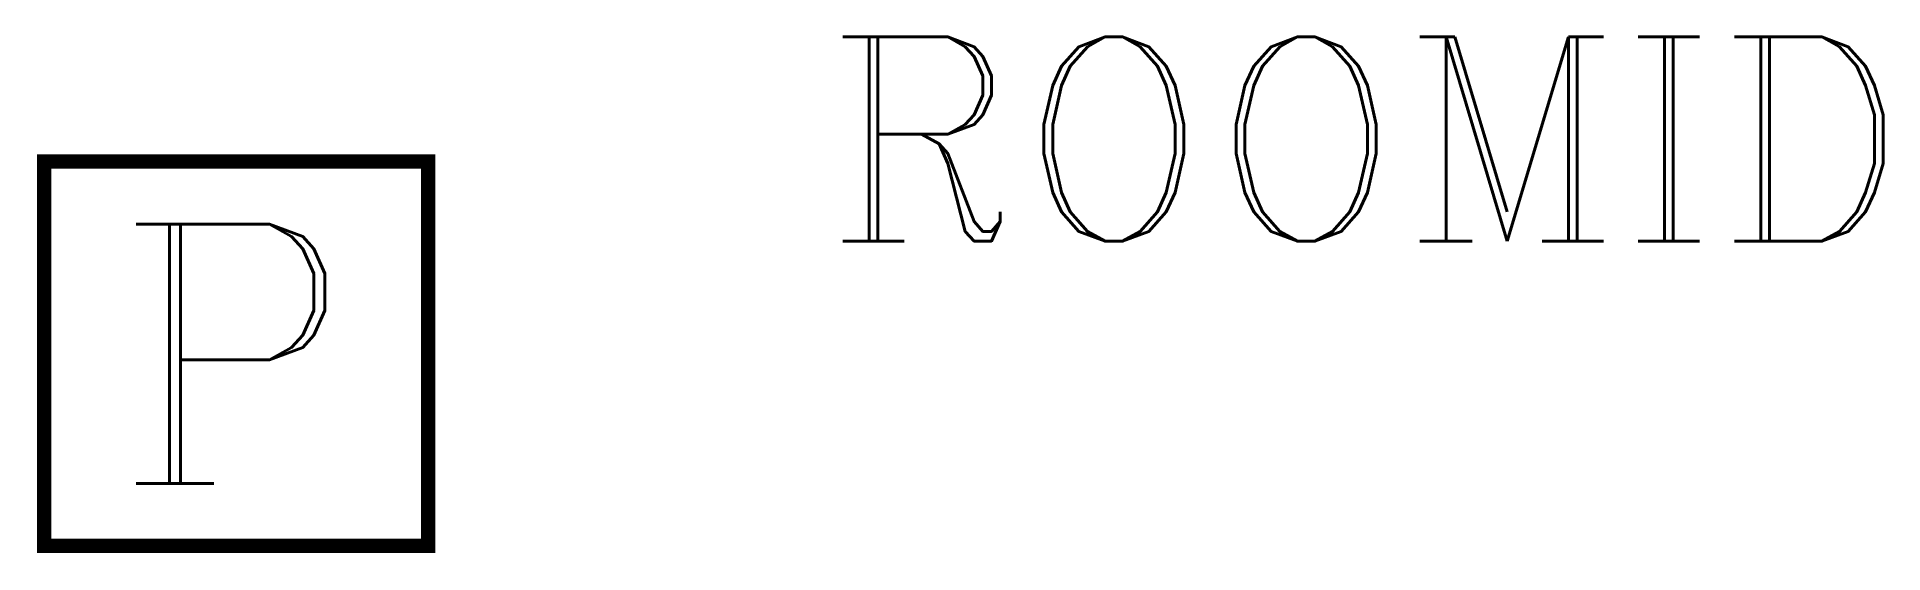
# Model space of a CAD drawing. Header units: inches. Extents: x -10.4 to 85.8, y -10.4 to 16.5.
import ezdxf

# ---------------------------------------------------------------- set-up
doc = ezdxf.new("R2010")
doc.units = ezdxf.units.IN
doc.header["$LTSCALE"] = 48
doc.header["$MEASUREMENT"] = 0
doc.styles.add('WSNotes', font='complex.shx', dxfattribs={"height": 18})

msp = doc.modelspace()

# ---------------------------------------------------------------- texts
at = {"style": 'WSNotes', "flags": 1}
msp.add_attdef('ROOMID', (30.7, 5.861), '', height=10.625, dxfattribs=at)

# ---------------------------------------------------------------- wipeouts: each hides what was drawn before it
at = {"linetype": 'Continuous'}
msp.add_wipeout([(10, -10), (-10, -10), (-10, 10), (10, 10)], dxfattribs=at)

# ---------------------------------------------------------------- next in the draw order: linework, layer by layer
at = {"linetype": 'Continuous', "const_width": 0.75}
msp.add_lwpolyline([(-10, 10), (10, 10), (10, -10), (-10, -10)], close=True, dxfattribs=at)

# ---------------------------------------------------------------- next in the draw order: texts
at = {"insert": (0, 0), "char_height": 13.5, "width": 10.36759, "attachment_point": 5}
msp.add_mtext('{\\Fcomplex|c0;P}', dxfattribs=at)

doc.saveas('drawing.dxf')
